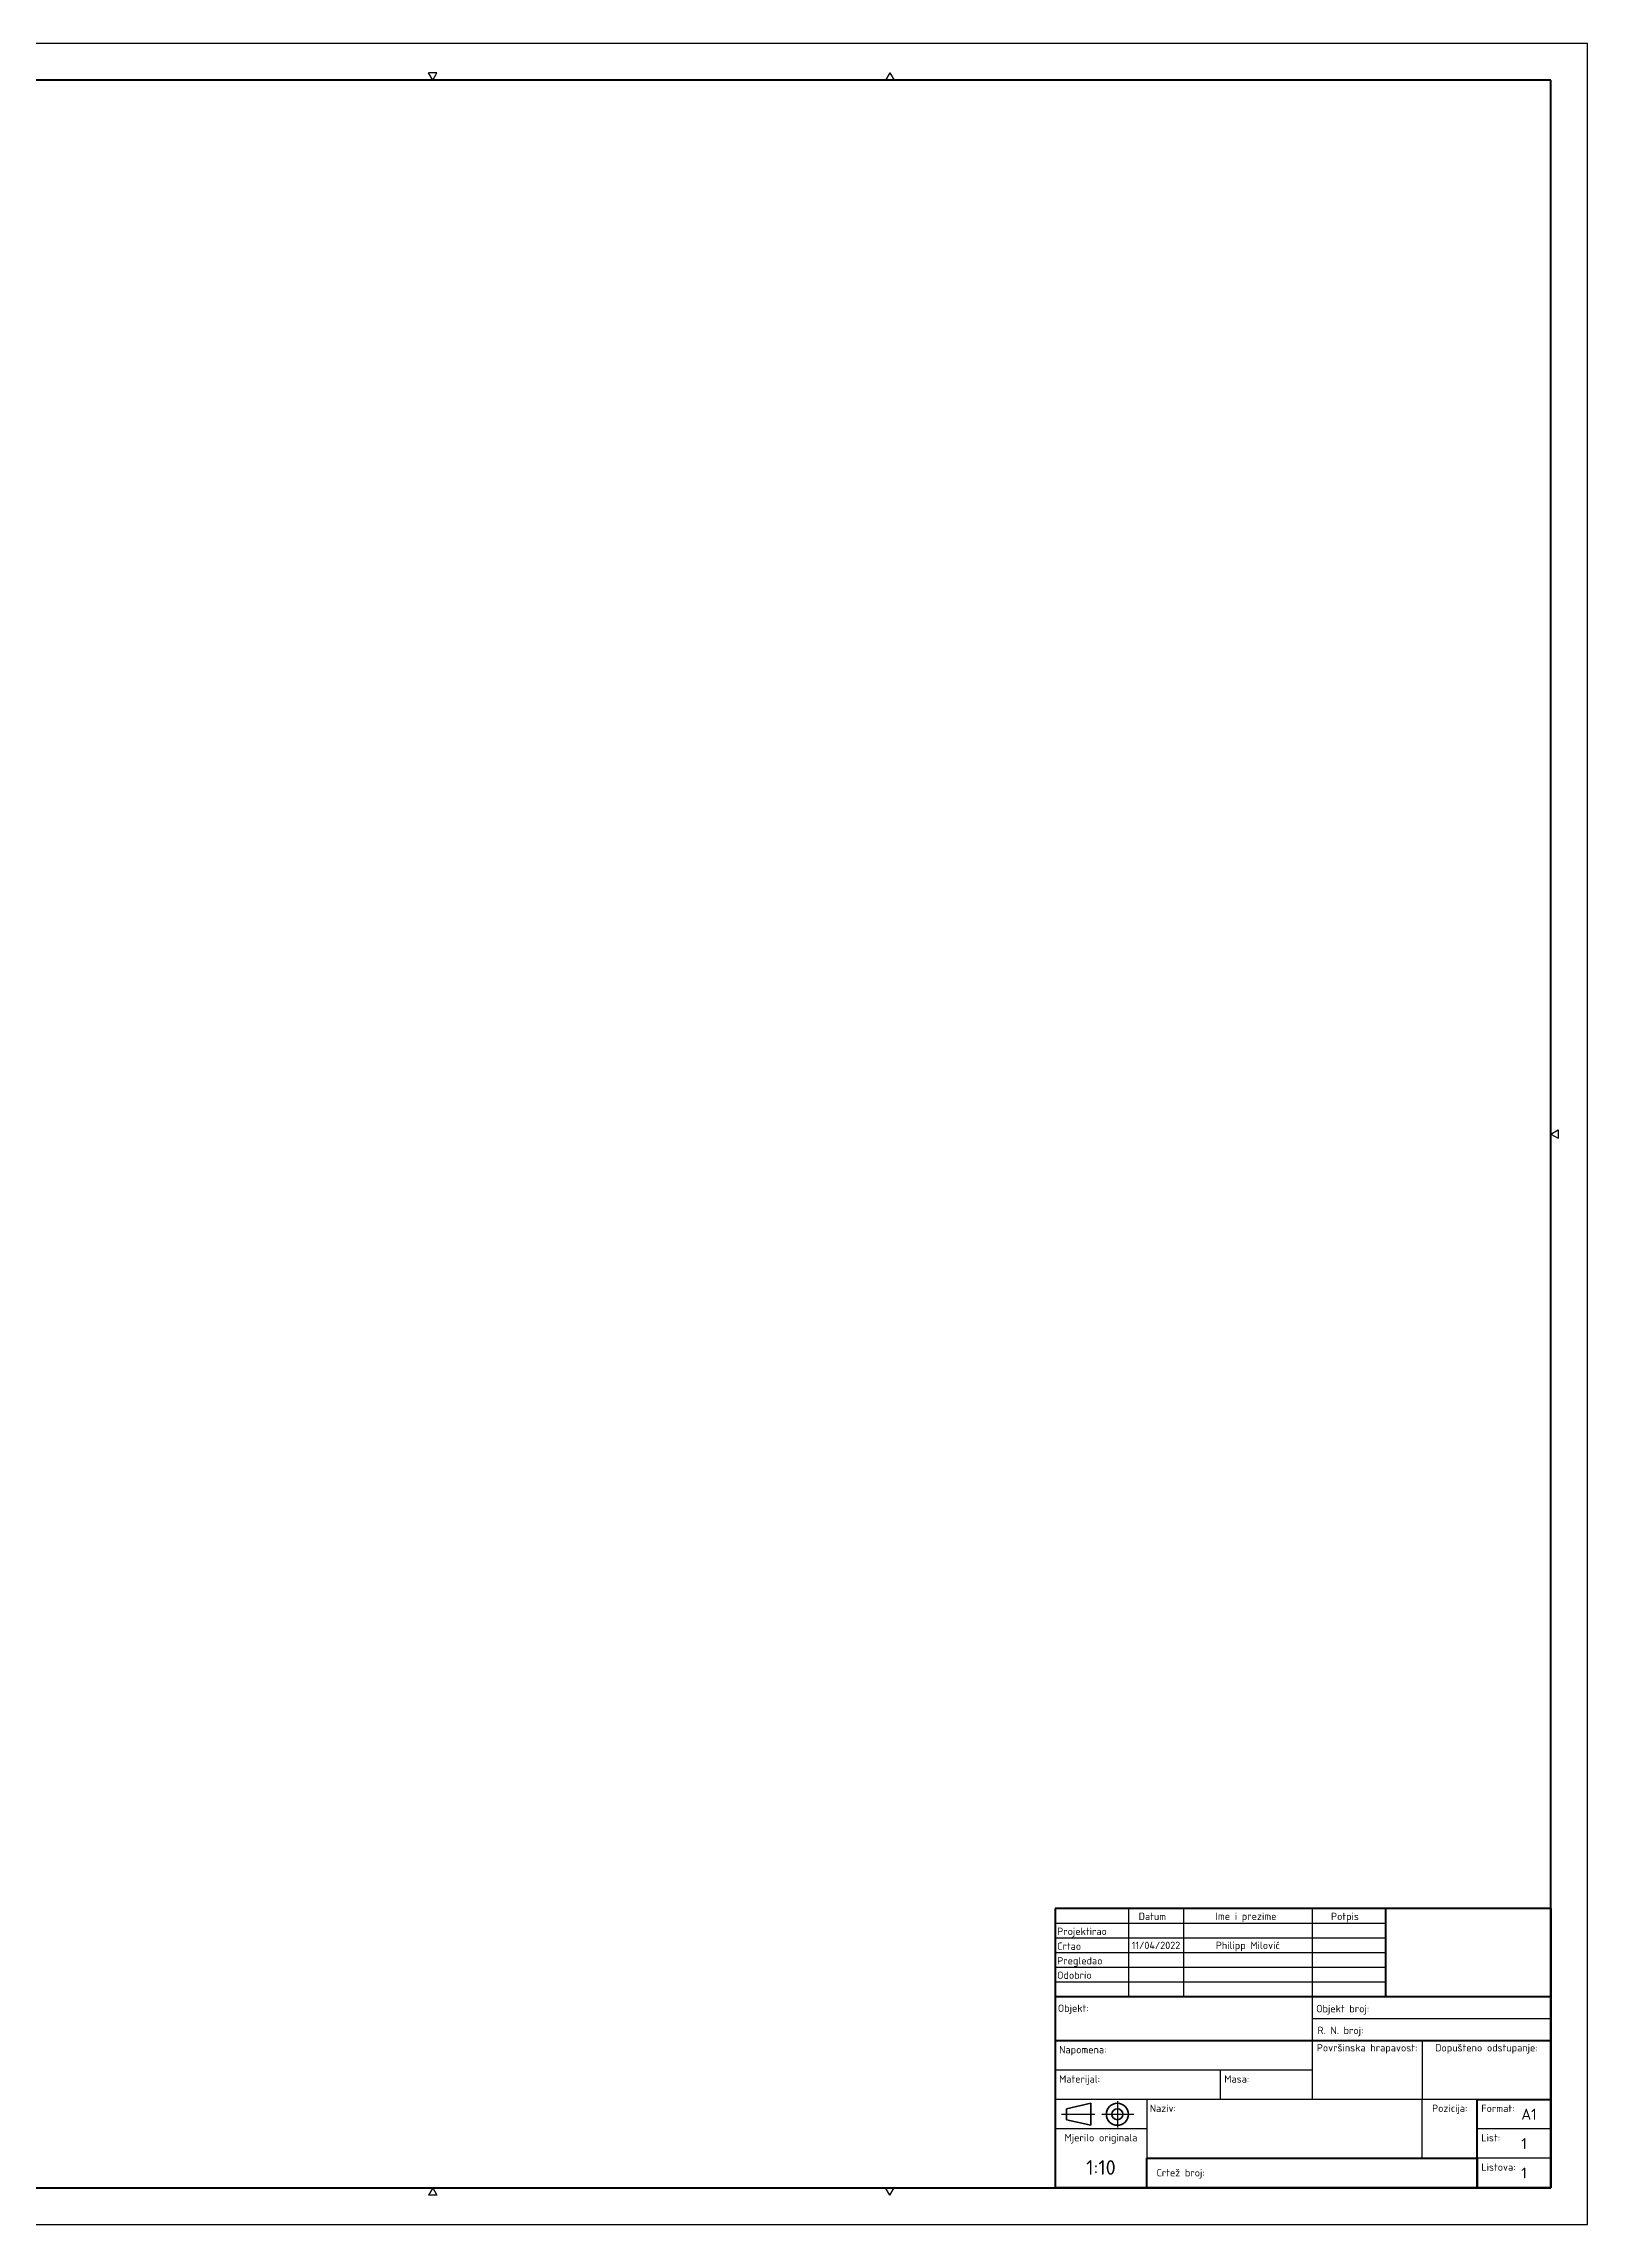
# Paper-space layout 'A1' of a CAD drawing. Header units: millimetres. Extents: x -1 to 840, y -1 to 593.
# Drawn here: x 420 to 840, y -1 to 593 of the extents above; entities that cross this region are included whole.
import ezdxf
from ezdxf.enums import TextEntityAlignment as Align

# ---------------------------------------------------------------- set-up
doc = ezdxf.new("R2010")
doc.units = ezdxf.units.MM
for name, color, linetype, lineweight in [('symbol', 3, 'Continuous', 35), ('thick', 4, 'Continuous', 50), ('thin', 1, 'Continuous', 25)]:
    doc.layers.add(name, color=color, linetype=linetype, lineweight=lineweight)
doc.layers.add('very_thick', color=2, linetype='Continuous', lineweight=100, plot=False)
doc.layers.get('0').off()
doc.styles.get("Standard").update_dxf_attribs({"font": 'isocpeur.ttf', "height": 2.5})

# ---------------------------------------------------------------- blocks, each defined once
blk = doc.blocks.new('ph_title_block_hr')
at = {"layer": 'symbol'}
for p, q in [((-131.85, 21.5), (-125.23, 23)), ((-131.85, 18.5), (-131.85, 21.5)), ((-125.23, 17), (-131.85, 18.5)), ((-125.23, 23), (-125.23, 17))]:
    blk.add_line(p, q, dxfattribs=at)
for radius in [3, 1.5]:
    blk.add_circle((-118.03, 20), radius, dxfattribs=at)
at = {"layer": 'thick'}
for p, q in [((0, 76), (-135, 76)), ((-135, 76), (-135, 40)), ((-45, 76), (-45, 52)), ((0, 76), (0, 0)), ((0, 52), (-135, 52)), ((0, 40), (-135, 40)), ((-135, 40), (-135, 0)), ((-20, 0), (-20, 24)), ((-20, 24), (0, 24)), ((0, 0), (-135, 0))]:
    blk.add_line(p, q, dxfattribs=at)
at = {"layer": 'thin'}
for p, q in [((-45, 72), (-135, 72)), ((-115, 76), (-115, 52)), ((-100, 76), (-100, 52)), ((-65, 76), (-65, 40)), ((-45, 68), (-135, 68)), ((-45, 64), (-135, 64)), ((-45, 60), (-135, 60)), ((-45, 56), (-135, 56)), ((0, 46), (-65, 46)), ((-65, 40), (-65, 24)), ((-35, 40), (-35, 24)), ((-65, 32), (-135, 32)), ((-90, 32), (-90, 24)), ((0, 24), (-135, 24)), ((-110, 24), (-110, 0)), ((-35, 8), (-35, 24)), ((-133.27, 20), (-124.17, 20)), ((-122.23, 20), (-113.58, 20)), ((-118.03, 23.54), (-118.03, 16.41)), ((-110, 16), (-135, 16)), ((0, 16), (-20, 16)), ((0, 8), (-110, 8))]:
    blk.add_line(p, q, dxfattribs=at)
at = {"layer": 'very_thick'}
for p, q in [((-110, 0), (-110, 8)), ((-110, 8), (-20, 8)), ((-20, 8), (-20, 0)), ((-110, 0), (-20, 0))]:
    blk.add_line(p, q, dxfattribs=at)
for s, p in [('Datum', (-112.23, 72.9)), ('Ime i prezime', (-91.3, 72.93)), ('Potpis', (-59.83, 72.89)), ('Projektirao', (-134.41, 68.82)), ('Crtao', (-134.41, 64.78)), ('Pregledao', (-134.41, 60.8)), ('Odobrio', (-134.41, 56.88)), ('Objekt:', (-134.22, 47.88)), ('Objekt broj:', (-63.85, 47.75)), ('R. N. broj:', (-63.5, 41.83)), ('Napomena:', (-133.89, 36.6)), ('Materijal:', (-133.89, 28.6)), ('Masa:', (-88.89, 28.6)), ('Naziv:', (-109.21, 20.63)), ('Format:', (-18.89, 20.6)), ('List:', (-18.89, 12.6)), ('Listova:', (-18.89, 4.6)), ('Crtež broj:', (-107.36, 3.07))]:
    blk.add_text(s, height=2).set_placement(p)
at = {"char_height": 2, "attachment_point": 1}
for s, insert, width in [('\\pxqc;Povr{\\fISOCPEUR|b0|i0|c238|p34;š}inska hrapavost:', (-65, 39.1), 30), ('\\pxqc;Dopu{\\fISOCPEUR|b0|i0|c238|p34;š}teno odstupanje:', (-35, 39.1), 35), ('\\pxqc;Pozicija:', (-35, 22.63), 15), ('\\pxqc;Mjerilo originala', (-135, 14.62), 25)]:
    blk.add_mtext(s, dxfattribs=dict(at, insert=insert, width=width))
for tag, height, p in [('D_DAT', 2, (-107.5, 66)), ('P_DAT', 2, (-107.5, 70)), ('DRWN', 2, (-82.5, 66)), ('PROJ', 2, (-82.5, 70)), ('CHK_DAT', 2, (-107.5, 62)), ('CHK', 2, (-82.5, 62)), ('APP_DAT', 2, (-107.5, 58)), ('APPR', 2, (-82.5, 58)), ('OBJEKT', 3.5, (-100, 46)), ('TOL', 4, (-17.5, 29.5)), ('NAZIV', 3.5, (-72.5, 16)), ('POS', 4, (-27.5, 13.5)), ('MJERILO', 4, (-122.5, 5.5)), ('CRTEZ_BROJ', 4, (-65, 4))]:
    blk.add_attdef(tag, text='', height=height).set_placement(p, align=Align.MIDDLE_CENTER)
for tag, height, p in [('OBJ_BROJ', 3, (-45, 49)), ('RN_BROJ', 3, (-45, 43)), ('NAPOMENA', 2.5, (-120, 36)), ('MATERIJAL', 3, (-120, 28)), ('MASA', 3, (-81, 28)), ('FOR', 3, (-8, 20)), ('PG', 3, (-8, 12)), ('PGS', 3, (-8, 4))]:
    blk.add_attdef(tag, text='', height=height).set_placement(p, align=Align.MIDDLE_LEFT)

psp = doc.layouts.new('A1')

# ---------------------------------------------------------------- linework, layer by layer
at = {"layer": 'thick'}
for p, q in [((830, 583), (4, 583)), ((830, 9), (830, 583)), ((4, 9), (830, 9))]:
    psp.add_line(p, q, dxfattribs=at)
at = {"layer": 'thin'}
for p, q in [((840, 593), (-1, 593)), ((840, -1), (840, 593)), ((-1, -1), (840, -1))]:
    psp.add_line(p, q, dxfattribs=at)
at = {"layer": 'thin', "transparency": 33554687}
for p, q in [((525.5, 583), (524.35, 585)), ((526.65, 585), (524.35, 585)), ((525.5, 583), (526.65, 585)), ((650, 585), (648.85, 583)), ((651.15, 583), (648.85, 583)), ((650, 585), (651.15, 583)), ((830, 296), (832, 297.15)), ((832, 297.15), (832, 294.85)), ((830, 296), (832, 294.85)), ((525.5, 9), (524.35, 7)), ((526.65, 7), (524.35, 7)), ((525.5, 9), (526.65, 7)), ((650, 7), (648.85, 9)), ((651.15, 9), (648.85, 9)), ((650, 7), (651.15, 9))]:
    psp.add_line(p, q, dxfattribs=at)

# ---------------------------------------------------------------- block references
at = {"layer": 'symbol', "transparency": 33554687}
ref = psp.add_blockref('ph_title_block_hr', (830, 9), dxfattribs=at)
ref.add_attrib('DRWN', 'Philipp Milović', dxfattribs={"layer": '0', "transparency": 33554687, "height": 2}).set_placement((747.5, 75), align=Align.MIDDLE_CENTER)
ref.add_attrib('D_DAT', '11/04/2022', dxfattribs={"layer": '0', "transparency": 33554687, "height": 2}).set_placement((722.5, 75), align=Align.MIDDLE_CENTER)
ref.add_attrib('PGS', '1', dxfattribs={"layer": '0', "transparency": 33554687, "height": 3}).set_placement((822, 13), align=Align.MIDDLE_LEFT)
ref.add_attrib('PG', '1', dxfattribs={"layer": '0', "transparency": 33554687, "height": 3}).set_placement((822, 21), align=Align.MIDDLE_LEFT)
ref.add_attrib('FOR', 'A1', dxfattribs={"layer": '0', "transparency": 33554687, "height": 3}).set_placement((822, 29), align=Align.MIDDLE_LEFT)
ref.add_attrib('MJERILO', '1:10', dxfattribs={"layer": '0', "transparency": 33554687, "height": 4}).set_placement((707.5, 14.5), align=Align.MIDDLE_CENTER)

doc.saveas('drawing.dxf')
